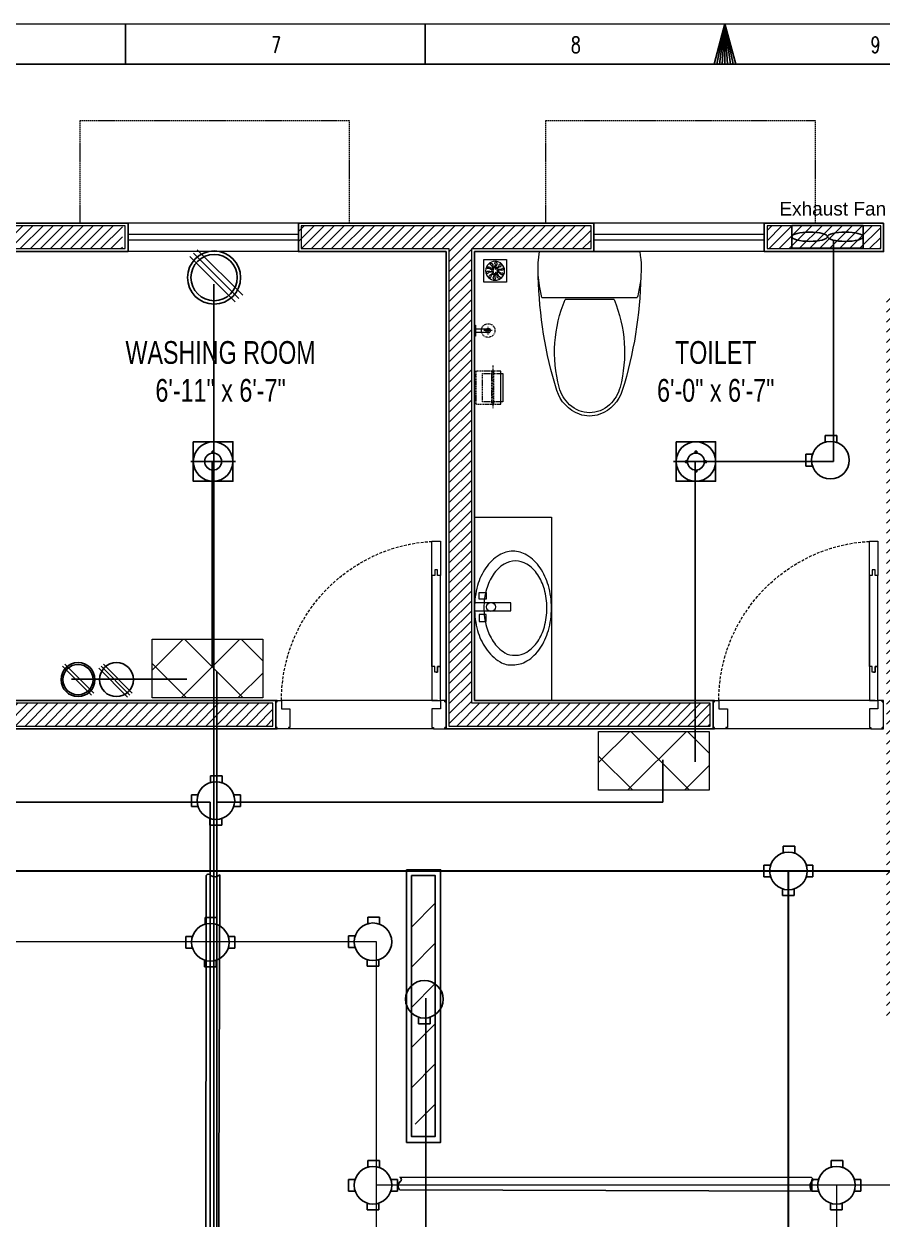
# Model space of a CAD drawing. Header units: inches. Extents: x 345 to 1189, y 67 to 663.
# Drawn here: x 643.9 to 795, y 453.2 to 663.5 of the extents above; entities that cross this region are included whole.
import ezdxf

# ---------------------------------------------------------------- set-up
doc = ezdxf.new("R2010")
doc.units = ezdxf.units.IN
doc.header["$MEASUREMENT"] = 0
for name, pattern in [('CENTER', [2, 1.25, -0.25, 0.25, -0.25]), ('DASH', [0.35, 0.25, -0.1]), ('DASHED', [0.75, 0.5, -0.25])]:
    doc.linetypes.add(name, pattern=pattern)
doc.layers.get('Defpoints').update_dxf_attribs({"lineweight": 0})
for name, color, linetype in [('Cables', 7, 'Continuous'), ('Exhaust Fans', 7, 'Continuous'), ('Lights', 7, 'Continuous'), ('Sockets', 7, 'Continuous'), ('wall 05', 252, 'Continuous')]:
    doc.layers.add(name, color=color, linetype=linetype)
for name, color, linetype, lineweight in [('dim-8', 18, 'Continuous', 15), ('DOOR', 115, 'Continuous', 15), ('Glass', 5, 'Continuous', 9), ('HACTH', 8, 'Continuous', 9), ('Hatch', 252, 'Continuous', 5), ('I-WC----EXST', 7, 'Continuous', 15), ('I-WC----N', 7, 'Continuous', 15), ('Sunshed', 5, 'Continuous', 15), ('Switchboard', 30, 'Continuous', 13), ('WINDOW', 140, 'Continuous', 9)]:
    doc.layers.add(name, color=color, linetype=linetype, lineweight=lineweight)
doc.styles.get("Standard").update_dxf_attribs({"font": 'arial.ttf'})
doc.styles.add('Swiss721', font='swisscl.ttf')
doc.styles.add('TEG BORDER', font='txt_qlt.shx', dxfattribs={"width": 0.7, "bigfont": 'hztxt.shx'})

# ---------------------------------------------------------------- blocks, each defined once
blk = doc.blocks.new('A$C4F64215B')
at = {"layer": 'Defpoints'}
for points in [[(0, 5), (0.25, 5), (0.25, 4.75), (0, 4.75)], [(29.75, 5), (30, 5), (30, 4.75), (29.75, 4.75)], [(0, 0.25), (0.25, 0.25), (0.25, 0), (0, 0)], [(29.75, 0.25), (30, 0.25), (30, 0), (29.75, 0)]]:
    blk.add_lwpolyline(points, close=True, dxfattribs=at)
at = {"layer": 'DOOR'}
for points in [[(1.75, 10), (2, 10), (2, 11), (2.5, 11), (2.5, 5), (1, 5), (1, 11), (1.5, 11), (1.5, 10), (1.75, 10), (1.5, 10), (1.5, 11), (1, 11), (1, 27), (1.5, 27), (1.5, 28), (2, 28), (2, 27), (2.5, 27), (2.5, 11), (2.5, 33), (1, 33), (1, 27)], [(1, 5), (1, 3.5), (2.5, 3.5), (2.5, 0.25), (2.25, 0.25), (2.25, 0), (0.25, 0), (0.25, 0.25), (0, 0.25), (0, 4.75), (0.25, 4.75), (0.25, 5), (1, 5)], [(29, 5), (29, 3.5), (27.5, 3.5), (27.5, 0.25), (27.75, 0.25), (27.75, 0), (29.75, 0), (29.75, 0.25), (30, 0.25), (30, 4.75), (29.75, 4.75), (29.75, 5), (29, 5)]]:
    blk.add_lwpolyline(points, dxfattribs=at)
at = {"layer": 'DOOR', "linetype": 'DASHED', "lineweight": 0}
blk.add_arc((0.93, 4.97), 28.07, 0.0597, 86.7872, dxfattribs=at)
at = {"layer": 'HACTH', "lineweight": 0, "ltscale": 10}
for p, q in [((1.5, 5), (29, 5)), ((2.25, 0), (27.75, 0))]:
    blk.add_line(p, q, dxfattribs=at)
blk = doc.blocks.new('HANDWASH-02-PLAN')
at = {"layer": 'I-WC----N', "color": 2}
for points in [[(5.1, 0, 0.068513), (104.4, 13.6, 0.080648), (181.8, 49.6, 0.107051), (241.7, 112.3, 0.160603), (255.1, 169.3, 0.138041), (237.9, 230.4, 0.107051), (181.8, 289.1, 0.080648), (104.4, 325, 0.068513), (5.1, 338.7, 0.068513), (-94.2, 325, 0.080648), (-171.6, 289.1, 0.107051), (-227.7, 230.4, 0.138041), (-244.8, 169.3, 0.138041), (-227.7, 108.3, 0.107051), (-171.6, 49.6, 0.080648), (-94.2, 13.6, 0.068513)], [(5.1, 41.5, 0.067522), (87.7, 52.7, 0.079863), (151.9, 82.1, 0.107115), (201.7, 133.5, 0.162551), (212.8, 180.1, 0.139778), (198.6, 229.9, 0.107115), (151.9, 278.1, 0.079863), (87.7, 307.5, 0.067522), (5.1, 318.7, 0.067522), (-77.5, 307.5, 0.079863), (-141.7, 278.1, 0.107115), (-188.3, 229.9, 0.139778), (-202.5, 180.1, 0.139778), (-188.3, 130.3, 0.107115), (-141.7, 82.1, 0.079863), (-77.5, 52.7, 0.067522)]]:
    blk.add_lwpolyline(points, format="xyb", close=True, dxfattribs=at)
blk.add_circle((0, 72.3), 20, dxfattribs=at)
blk = doc.blocks.new('A$C01EB0BB3')
at = {"layer": 'I-WC----N', "color": 250, "ltscale": 0.5}
for points in [[(9.08, 6.42), (9.08, 0), (10.51, 0), (10.51, 6.42)], [(8.43, 2.06), (8.43, 0.85), (7.23, 0.85), (7.23, 2.06)], [(11.15, 2.06), (11.15, 0.85), (12.36, 0.85), (12.36, 2.06)]]:
    blk.add_lwpolyline(points, close=True, dxfattribs=at)
at = {"layer": 'I-WC----N', "color": 2, "xscale": 0.03999999999359716, "yscale": 0.03999999999359716, "zscale": 0.03999999999359716}
blk.add_blockref('HANDWASH-02-PLAN', (9.79, 0), dxfattribs=at)
blk = doc.blocks.new('$plan$00000388')
for p, q in [((0, -220.8), (0, 220.8)), ((-202.5, -209.5), (-202.5, 209.5)), ((-211.8, 107.7), (-211.8, -107.7))]:
    blk.add_line(p, q)
blk.add_lwpolyline([(-202.5, -209.5), (-151.6, -220.9), (-102.2, -226.4), (-50.2, -226.4), (0, -220.8)])
for centre, radius, start, end in [((-70.5, -1596.9), 1822.9, 91.2224, 107.2477), ((-76.2, -236.2), 463.3, 97.7399, 105.822), ((-76.2, -236.2), 463.3, 80.5377, 97.7399), ((-562.5, -12.2), 163.6, 107.2477, 159.5476), ((-555.5, -23.3), 162.7, 104.7786, 136.8543), ((-443.4, -448.2), 602.2, 67.3737, 104.7786), ((-580.4, 0), 128.7, 136.8543, 223.1457), ((-595.2, 0), 128.7, 159.5476, 200.4524), ((-562.5, 12.2), 163.6, 200.4524, 252.7523), ((-555.5, 23.3), 162.7, 223.1457, 255.2214), ((-70.5, 1596.9), 1822.9, 252.7523, 268.7776), ((-443.4, 448.2), 602.2, 255.2214, 292.6263)]:
    blk.add_arc(centre, radius, start, end)
blk = doc.blocks.new('h')
at = {"layer": 'I-WC----N', "color": 252, "linetype": 'CENTER', "ltscale": 0.2}
for p, q in [((544297.4, -25836.8), (544297.4, -25800.9)), ((544280.5, -25819.8), (544314.2, -25819.8))]:
    blk.add_line(p, q, dxfattribs=at)
at = {"layer": 'I-WC----N'}
blk.add_lwpolyline([(544273, -25759.8), (544321, -25759.8), (544321, -25764.8), (544273, -25764.8)], close=True, dxfattribs=at)
blk.add_lwpolyline([(544289, -25813.8), (544289, -25764.8), (544305, -25764.8), (544305, -25813.8)], dxfattribs=at)
at = {"layer": 'I-WC----N', "linetype": 'DASH', "ltscale": 5}
blk.add_circle((544297.4, -25819.8), 30, dxfattribs=at)
at = {"layer": 'I-WC----N'}
for centre, radius in [((544297, -25819.8), 10), ((544297.4, -25819.8), 5)]:
    blk.add_circle(centre, radius, dxfattribs=at)
blk = doc.blocks.new('typical king$0$5767 PAPER HOLDER')
at = {"color": 0, "linetype": 'CENTER', "lineweight": -2, "ltscale": 0.5}
blk.add_line((80, 97.5), (80, -92.5), dxfattribs=at)
at = {"color": 0, "linetype": 'DASHED', "lineweight": -2, "ltscale": 10, "flags": 128}
for points in [[(97, 72.5), (5, 72.5), (5, -72.5), (100, -72.5)], [(5, 52.5), (0, 52.5), (0, -52.5), (5, -52.5)]]:
    blk.add_lwpolyline(points, dxfattribs=at)
at = {"color": 0, "linetype": 'DASHED', "lineweight": -2, "ltscale": 10}
blk.add_lwpolyline([(100, -62.5), (35, -62.5), (35, 62.5), (97, 62.5)], dxfattribs=at)
blk.add_lwpolyline([(75, -72.5), (85, -72.5), (85, 72.5), (75, 72.5)], close=True, dxfattribs=at)
at = {"color": 0, "linetype": 'ByBlock', "lineweight": -2, "flags": 128}
blk.add_lwpolyline([(100, -72.5), (115, -72.5), (115, 72.5), (100, 72.5)], dxfattribs=at)
at = {"color": 0, "linetype": 'ByBlock', "lineweight": -2}
blk.add_lwpolyline([(100, 62.5), (125, 62.5), (125, -62.5), (100, -62.5)], dxfattribs=at)
blk = doc.blocks.new('floor drain 01')
at = {"color": 0}
blk.add_lwpolyline([(-10, -10), (90, -10), (90, 90), (-10, 90)], close=True, dxfattribs=at)
for points in [[(13.6, 67.5, 0.191053), (14.8, 61, 0.194336), (21.9, 55.7, -0.272606), (28.5, 49.9, 1.040732), (32.5, 51, 0.091346), (31.8, 52.6, 0.160783), (25.3, 58.6, -0.323658), (21.5, 66.6, 0.91079)], [(34.8, 77.8, 0.191053), (32, 71.8, 0.194336), (34.6, 63.4, -0.272606), (36.5, 54.8, 1.040732), (40.4, 53.4, 0.091346), (40.8, 55, 0.160783), (39.1, 63.7, -0.323658), (40.7, 72.4, 0.91079)], [(58, 73.6, 0.191053), (52.2, 70.5, 0.194336), (49.4, 62.1, -0.272606), (45.9, 54, 1.040732), (48.2, 50.6, 0.091346), (49.4, 51.6, 0.160783), (53.2, 59.7, -0.323658), (59.6, 65.8, 0.91079)], [(74.3, 56.6, 0.191053), (67.8, 57.5, 0.194336), (60.6, 52.3, -0.272606), (53, 47.9, 1.040732), (52.8, 43.8, 0.091346), (54.5, 43.9, 0.160783), (62.3, 48.2, -0.323658), (71, 49.3, 0.91079)], [(2.5, 46.7, 0.191053), (7.2, 42.2, 0.194336), (16.1, 42.1, -0.272606), (24.9, 41.2, 1.040732), (27.4, 44.5, 0.091346), (26, 45.4, 0.160783), (17.2, 46.5, -0.323658), (9.4, 50.7, 0.91079)], [(5.7, 23.4, 0.191053), (12.2, 22.5, 0.194336), (19.4, 27.7, -0.272606), (27, 32.1, 1.040732), (27.2, 36.2, 0.091346), (25.5, 36.1, 0.160783), (17.7, 31.8, -0.323658), (9, 30.7, 0.91079)], [(22, 6.4, 0.191053), (27.8, 9.5, 0.194336), (30.6, 17.9, -0.272606), (34.1, 26, 1.040732), (31.8, 29.4, 0.091346), (30.6, 28.4, 0.160783), (26.8, 20.3, -0.323658), (20.4, 14.2, 0.91079)], [(45.2, 2.2, 0.191053), (48, 8.2, 0.194336), (45.4, 16.6, -0.272606), (43.5, 25.2, 1.040732), (39.6, 26.6, 0.091346), (39.2, 25, 0.160783), (40.9, 16.3, -0.323658), (39.3, 7.6, 0.91079)], [(66.4, 12.5, 0.191053), (65.2, 19, 0.194336), (58.1, 24.3, -0.272606), (51.5, 30.1, 1.040732), (47.5, 29, 0.091346), (48.2, 27.4, 0.160783), (54.7, 21.4, -0.323658), (58.5, 13.4, 0.91079)], [(77.5, 33.3, 0.191053), (72.8, 37.8, 0.194336), (63.9, 37.9, -0.272606), (55.1, 38.8, 1.040732), (52.6, 35.5, 0.091346), (54, 34.6, 0.160783), (62.8, 33.5, -0.323658), (70.6, 29.3, 0.91079)]]:
    blk.add_lwpolyline(points, format="xyb", close=True, dxfattribs=at)
for centre, radius in [((40, 40), 41.7), ((31.9, 45.2), 1.83), ((32.5, 33.9), 1.83), ((42.5, 49.3), 1.83), ((43.5, 31), 1.83), ((49.6, 40.5), 1.83)]:
    blk.add_circle(centre, radius, dxfattribs=at)
blk = doc.blocks.new('252 BORDER A2')
for p, q in [((222.75, 420), (222.75, 415)), ((259.88, 420), (259.88, 415)), ((297, 420), (297, 415))]:
    blk.add_line(p, q)
at = {"linetype": 'Continuous'}
blk.add_line((489, 415), (5, 415), dxfattribs=at)
at = {"color": 5, "lineweight": 15}
blk.add_lwpolyline([(0, 420), (594, 420), (594, 0), (0, 0)], close=True, dxfattribs=at)
blk.add_lwpolyline([(297, 420), (295.66, 415), (298.34, 415), (297, 420), (296, 415), (296.33, 415), (297, 420), (296.67, 415), (297.33, 415), (297, 420), (297.67, 415), (298, 415), (297, 420)])
blk.add_lwpolyline([(5, 415), (589, 415), (589, 5), (5, 5)], close=True)
at = {"char_height": 2, "width": 2, "attachment_point": 1, "style": 'TEG BORDER'}
for s, insert in [('7', (240.8, 418.41)), ('8', (277.92, 418.41)), ('9', (315.05, 418.41))]:
    blk.add_mtext(s, dxfattribs=dict(at, insert=insert))

msp = doc.modelspace()

# ---------------------------------------------------------------- hatches: boundary and pattern name
h = msp.add_hatch()
h.set_pattern_fill('ANSI31', color=256, scale=40, angle=180)
h.set_pattern_definition([(225, (942.1905, 593.201), (3.53553, -3.53553), [])])
h.paths.add_polyline_path([(712.14, 469.86), (716.34, 469.86), (716.34, 511.47), (712.14, 511.47)])
at = {"layer": 'Hatch', "lineweight": 0}
h = msp.add_hatch(dxfattribs=at)
h.set_pattern_fill('ANSI31', color=256, scale=10, style=0)
h.set_pattern_definition([(45, (-412260.2682, -240251.1352), (-0.8838834765, 0.8838834765), [])])
h.paths.add_polyline_path([(622.75, 397.94), (397.75, 397.94), (397.75, 393.94), (622.75, 393.94)])
h.paths.add_polyline_path([(389.75, 507.94), (385.75, 507.94), (385.75, 470.94), (389.75, 470.94), (557.75, 470.94), (557.75, 474.94), (389.75, 474.94)])
h.paths.add_polyline_path([(389.75, 400.94), (389.75, 398.94)])
h.paths.add_polyline_path([(389.75, 385.94), (385.75, 385.94), (385.75, 362.94), (389.75, 362.94)])
h.paths.add_polyline_path([(687.75, 543.94), (634.75, 543.94), (634.75, 615.94), (630.75, 615.94), (630.75, 543.94), (557.75, 543.94), (557.75, 592.94), (553.75, 592.94), (553.75, 520.94), (557.75, 520.94), (557.75, 539.94), (687.75, 539.94)])
h.paths.add_polyline_path([(743.75, 627.94), (692.25, 627.94), (692.25, 623.94), (718.75, 623.94), (718.75, 539.94), (764.75, 539.94), (764.75, 543.94), (722.75, 543.94), (722.75, 623.94), (743.75, 623.94)])
h.paths.add_polyline_path([(984.75, 494.44), (980.75, 494.44), (980.75, 442.94), (795.75, 442.94), (795.75, 398.94), (799.75, 398.94), (799.75, 438.94), (980.75, 438.94), (980.75, 398.94), (984.75, 398.94)])
h.paths.add_polyline_path([(860.75, 627.94), (807.75, 627.94), (807.75, 623.94), (860.75, 623.94)])
h.paths.add_polyline_path([(661.25, 627.94), (635.75, 627.94), (635.75, 623.94), (661.25, 623.94)])
h.paths.add_polyline_path([(575.25, 627.94), (513.23, 627.94), (513.23, 623.94), (575.25, 623.94)])
h.paths.add_polyline_path([(622.75, 627.94), (606.25, 627.94), (606.25, 623.94), (622.75, 623.94)])
h.paths.add_polyline_path([(984.75, 615.94), (980.75, 615.94), (980.75, 567.44), (984.75, 567.44)])
h.paths.add_polyline_path([(972.75, 623.94), (972.75, 627.94), (933.75, 627.94), (933.75, 623.94)])
h.paths.add_polyline_path([(389.75, 615.94), (385.75, 615.94), (385.75, 580.94), (389.75, 580.94)])
h.paths.add_polyline_path([(397.75, 627.94), (397.75, 623.94), (440.23, 623.94), (440.23, 627.94)])
h = msp.add_hatch(dxfattribs=at)
h.set_pattern_fill('ANSI31', color=256, scale=10, style=0)
h.set_pattern_definition([(45, (-145880.0424, -171172.3993), (-0.8838834765, 0.8838834765), [])])
h.paths.add_polyline_path([(799.75, 615.94), (795.75, 615.94), (795.75, 488.94), (799.75, 488.94)])
h.paths.add_polyline_path([(794.75, 623.94), (794.75, 627.94), (774.75, 627.94), (774.75, 623.94)])
at = {"layer": 'Switchboard'}
h = msp.add_hatch(dxfattribs=at)
h.set_pattern_fill('ANSI37', color=256, scale=56.511086, angle=360)
h.set_pattern_definition([(45, (242.493, -183.9114), (-4.99492, 4.99492), []), (135, (242.493, -183.9114), (-4.99492, -4.99492), [])])
h.paths.add_polyline_path([(685.96, 544.9), (685.96, 555.24), (666.49, 555.24), (666.49, 544.9)])
h = msp.add_hatch(dxfattribs=at)
h.set_pattern_fill('ANSI37', color=256, scale=56.511086, angle=360)
h.set_pattern_definition([(45, (321.0934, -200.175), (-4.99492, 4.99492), []), (135, (321.0934, -200.175), (-4.99492, -4.99492), [])])
h.paths.add_polyline_path([(764.56, 528.63), (764.56, 538.98), (745.09, 538.98), (745.09, 528.63)])

# ---------------------------------------------------------------- linework, layer by layer
for p, q in [((784.96, 589.9), (784.96, 591.07)), ((784.96, 591.07), (787.02, 591.07)), ((787.02, 591.07), (787.03, 589.83)), ((781.58, 585.69), (781.58, 587.76)), ((781.58, 587.76), (782.75, 587.76)), ((782.75, 585.69), (781.58, 585.69)), ((676.77, 529.99), (676.77, 531.16)), ((676.77, 531.16), (678.84, 531.16)), ((678.84, 531.16), (678.84, 529.92)), ((673.4, 525.78), (673.4, 527.85)), ((673.4, 527.85), (674.57, 527.85)), ((680.86, 527.85), (682.02, 527.85)), ((682.02, 527.85), (682.02, 525.78)), ((674.57, 525.78), (673.4, 525.78)), ((682.02, 525.78), (680.86, 525.78)), ((676.67, 522.51), (676.67, 523.67)), ((678.74, 522.51), (676.67, 522.51)), ((678.74, 523.67), (678.74, 522.51)), ((777.58, 517.6), (777.58, 518.77)), ((777.58, 518.77), (779.64, 518.77)), ((779.64, 518.77), (779.65, 517.54)), ((774.2, 513.39), (774.2, 515.46)), ((774.2, 515.46), (775.37, 515.46)), ((781.66, 515.46), (782.83, 515.46)), ((782.83, 515.46), (782.83, 513.39)), ((775.37, 513.39), (774.2, 513.39)), ((782.83, 513.39), (781.66, 513.39)), ((777.48, 510.12), (777.48, 511.28)), ((779.54, 511.28), (779.54, 510.12)), ((779.54, 510.12), (777.48, 510.12)), ((675.81, 505.07), (675.81, 506.24)), ((675.81, 506.24), (677.88, 506.24)), ((677.88, 506.24), (677.88, 505)), ((704.44, 505.15), (704.44, 506.32)), ((704.44, 506.32), (706.5, 506.32)), ((706.5, 506.32), (706.51, 505.08)), ((672.44, 500.86), (672.44, 502.93)), ((672.44, 502.93), (673.6, 502.93)), ((679.89, 502.93), (681.06, 502.93)), ((681.06, 502.93), (681.06, 500.86)), ((701.06, 500.94), (701.06, 503.01)), ((701.06, 503.01), (702.23, 503.01)), ((673.6, 500.86), (672.44, 500.86)), ((681.06, 500.86), (679.89, 500.86)), ((702.23, 500.94), (701.06, 500.94)), ((675.71, 497.58), (675.71, 498.75)), ((677.78, 498.75), (677.78, 497.58)), ((704.34, 497.66), (704.34, 498.83)), ((706.4, 498.83), (706.4, 497.66)), ((677.78, 497.58), (675.71, 497.58)), ((706.4, 497.66), (704.34, 497.66)), ((713.38, 487.54), (713.38, 488.71)), ((715.45, 488.71), (715.45, 487.54)), ((715.45, 487.54), (713.38, 487.54)), ((704.44, 462.31), (704.44, 463.48)), ((704.44, 463.48), (706.5, 463.48)), ((706.5, 463.48), (706.51, 462.24)), ((786.03, 462.31), (786.03, 463.48)), ((786.03, 463.48), (788.09, 463.48)), ((788.09, 463.48), (788.1, 462.24)), ((701.06, 458.1), (701.06, 460.17)), ((701.06, 460.17), (702.23, 460.17)), ((708.52, 460.17), (709.69, 460.17)), ((709.69, 460.17), (709.69, 458.1)), ((782.65, 458.1), (782.65, 460.17)), ((782.65, 460.17), (783.82, 460.17)), ((790.11, 460.17), (791.28, 460.17)), ((791.28, 460.17), (791.28, 458.1)), ((702.23, 458.1), (701.06, 458.1)), ((709.69, 458.1), (708.52, 458.1)), ((783.82, 458.1), (782.65, 458.1)), ((791.28, 458.1), (790.11, 458.1)), ((704.34, 454.82), (704.34, 455.99)), ((706.4, 454.82), (704.34, 454.82)), ((706.4, 455.99), (706.4, 454.82)), ((785.93, 454.82), (785.93, 455.99)), ((787.99, 454.82), (785.93, 454.82)), ((787.99, 455.99), (787.99, 454.82))]:
    msp.add_line(p, q)
at = {"color": 6, "lineweight": 30}
for p, q in [((516.24, 514.43), (808.3, 514.43)), ((778.51, 257.99), (778.51, 514.43))]:
    msp.add_line(p, q, dxfattribs=at)
at = {"color": 5, "lineweight": 20}
for p, q in [((705.96, 501.97), (550.03, 501.97)), ((705.96, 459.21), (705.96, 501.97)), ((705.96, 284.98), (705.96, 459.21)), ((705.96, 459.21), (803.89, 459.21)), ((786.96, 459.13), (786.96, 363.22))]:
    msp.add_line(p, q, dxfattribs=at)
for points in [[(677.07, 587.96), (677.07, 588.3), (677.37, 588.3), (677.37, 587.96)], [(762.07, 587.96), (762.07, 588.3), (762.36, 588.3), (762.36, 587.96)], [(677.07, 584.99), (677.07, 584.65), (677.37, 584.65), (677.37, 584.99)], [(760.73, 586.61), (760.39, 586.6), (760.39, 586.31), (760.73, 586.31)], [(762.07, 584.99), (762.07, 584.65), (762.36, 584.65), (762.36, 584.99)], [(763.7, 586.61), (764.04, 586.6), (764.04, 586.31), (763.7, 586.31)]]:
    msp.add_lwpolyline(points)
for points in [[(675.98, 513.66, -0.56347), (676.78, 513.66, 0.368601), (678.39, 513.75), (678.19, 441.22, -0.456322), (676.78, 441.22, 0.605884), (675.95, 441.22)], [(782.56, 460.51, -0.56347), (782.56, 459.71, 0.368601), (782.65, 458.1), (710.12, 458.3, -0.456322), (710.12, 459.71, 0.605884), (710.12, 460.53)]]:
    msp.add_lwpolyline(points, format="xyb", close=True)
for points in [[(711.28, 514.66), (717.28, 514.66), (717.28, 466.66), (711.28, 466.66)], [(712.14, 513.61), (716.34, 513.61), (716.34, 467.72), (712.14, 467.72)]]:
    msp.add_lwpolyline(points, close=True)
for centre, radius in [((785.89, 586.72), 3.31), ((677.22, 586.47), 1.49), ((762.22, 586.47), 1.49), ((677.71, 526.82), 3.31), ((778.51, 514.43), 3.31), ((676.74, 501.89), 3.31), ((705.37, 501.97), 3.31), ((714.41, 491.85), 3.31), ((705.37, 459.13), 3.31), ((786.96, 459.13), 3.31)]:
    msp.add_circle(centre, radius)
at = {"layer": 'Cables', "color": 3}
for p, q in [((786.42, 586.47), (786.42, 625.5)), ((677.06, 586.47), (677.06, 550.37)), ((762.07, 586.47), (762.07, 533.61)), ((762.22, 586.47), (786.42, 586.47)), ((714.68, 270.59), (714.68, 492.05))]:
    msp.add_line(p, q, dxfattribs=at)
at = {"layer": 'Cables', "color": 4}
msp.add_line((677.33, 273.09), (677.33, 617.72), dxfattribs=at)
at = {"layer": 'Cables', "color": 1}
for p, q in [((677.86, 526.56), (677.86, 549.5)), ((672.61, 548.19), (652.3, 548.19)), ((756.37, 526.56), (756.37, 533.98)), ((676.72, 526.56), (545.75, 526.56)), ((676.72, 273.49), (676.72, 526.56)), ((677.86, 272.63), (677.86, 526.56)), ((756.37, 526.56), (677.86, 526.56))]:
    msp.add_line(p, q, dxfattribs=at)
at = {"layer": 'Exhaust Fans'}
msp.add_lwpolyline([(779.11, 624.04), (779.11, 628.04), (791.66, 628.04), (791.66, 624.04)], close=True, dxfattribs=at)
at = {"layer": 'Exhaust Fans', "extrusion": (0, 0, -1)}
msp.add_ellipse((782.25, 626.04), major_axis=(3.14, 0), ratio=0.260631, dxfattribs=at)
at = {"layer": 'Exhaust Fans'}
msp.add_ellipse((788.52, 626.04), major_axis=(-3.14, 0), ratio=0.260631, dxfattribs=at)
at = {"layer": 'Glass', "ltscale": 10}
for points in [[(692.25, 626.44), (662.25, 626.44)], [(692.25, 625.44), (662.25, 625.44)], [(774.25, 626.44), (744.25, 626.44)], [(774.25, 625.44), (744.25, 625.44)]]:
    msp.add_lwpolyline(points, dxfattribs=at)
at = {"layer": 'Hatch', "lineweight": 0}
for p, q in [((687.75, 543.94), (634.75, 543.94)), ((687.75, 539.94), (687.75, 543.94)), ((557.75, 539.94), (687.75, 539.94))]:
    msp.add_line(p, q, dxfattribs=at)
at = {"layer": 'Hatch'}
for points in [[(661.75, 627.94), (635.75, 627.94), (635.75, 623.94), (661.75, 623.94)], [(794.75, 627.94), (774.75, 627.94), (774.75, 623.94), (794.75, 623.94)]]:
    msp.add_lwpolyline(points, close=True, dxfattribs=at)
at = {"layer": 'Hatch', "lineweight": 0}
msp.add_lwpolyline([(743.75, 627.94), (692.75, 627.94), (692.75, 623.94), (718.75, 623.94), (718.75, 539.94), (764.75, 539.94), (764.75, 543.94), (722.75, 543.94), (722.75, 623.94), (743.75, 623.94)], close=True, dxfattribs=at)
at = {"layer": 'I-WC----EXST'}
msp.add_lwpolyline([(736.79, 576.69), (736.79, 544.44), (723.25, 544.44), (723.25, 576.69)], close=True, dxfattribs=at)
at = {"layer": 'Lights', "color": 40}
for p, q in [((681.16, 586.47), (673.28, 586.47)), ((766.16, 586.47), (758.28, 586.47))]:
    msp.add_line(p, q, dxfattribs=at)
at = {"layer": 'Lights'}
for points in [[(673.74, 589.95), (680.7, 589.95), (680.7, 583), (673.74, 583)], [(758.74, 589.95), (765.69, 589.95), (765.69, 583), (758.74, 583)]]:
    msp.add_lwpolyline(points, close=True, dxfattribs=at)
for centre in [(677.22, 586.47), (762.22, 586.47)]:
    msp.add_circle(centre, 3.48, dxfattribs=at)
at = {"layer": 'Sockets', "color": 3}
for p, q in [((673.13, 622.57), (681.13, 614.57)), ((673.77, 623.15), (681.78, 615.15)), ((674.42, 623.73), (682.43, 615.73)), ((650.72, 550.47), (655.82, 545.37)), ((651.13, 550.84), (656.23, 545.74))]:
    msp.add_line(p, q, dxfattribs=at)
at = {"layer": 'Sockets', "color": 5}
for p, q in [((657.08, 550.11), (662.18, 545.01)), ((657.49, 550.47), (662.59, 545.37)), ((657.9, 550.84), (663, 545.74))]:
    msp.add_line(p, q, dxfattribs=at)
at = {"layer": 'Sockets', "color": 3}
for centre, radius in [((677.39, 618.85), 4.68), ((677.39, 618.85), 4.08), ((653.44, 548.1), 2.99), ((653.44, 548.1), 2.67)]:
    msp.add_circle(centre, radius, dxfattribs=at)
at = {"layer": 'Sockets', "color": 5}
msp.add_circle((660.21, 548.1), 2.99, dxfattribs=at)
at = {"layer": 'Sunshed', "linetype": 'DASH'}
for points in [[(692.25, 628.44), (701.25, 628.44), (701.25, 646.44), (653.75, 646.44), (653.75, 646.44), (653.75, 628.44), (662.25, 628.44)], [(774.25, 628.44), (783.25, 628.44), (783.25, 646.44), (735.75, 646.44), (735.75, 646.44), (735.75, 628.44), (744.25, 628.44)]]:
    msp.add_lwpolyline(points, dxfattribs=at)
at = {"layer": 'Switchboard'}
for points in [[(666.49, 555.24), (685.96, 555.24), (685.96, 544.9), (666.49, 544.9)], [(745.09, 538.98), (764.56, 538.98), (764.56, 528.63), (745.09, 528.63)]]:
    msp.add_lwpolyline(points, close=True, dxfattribs=at)
at = {"layer": 'wall 05'}
for p, q in [((688.25, 544.44), (635.25, 544.44)), ((688.25, 539.44), (688.25, 544.44)), ((558.25, 539.44), (688.25, 539.44))]:
    msp.add_line(p, q, dxfattribs=at)
for points in [[(662.25, 628.44), (635.25, 628.44), (635.25, 623.44), (662.25, 623.44)], [(744.25, 628.44), (692.25, 628.44), (692.25, 623.44), (718.25, 623.44), (718.25, 539.44), (765.25, 539.44), (765.25, 544.44), (723.25, 544.44), (723.25, 623.44), (744.25, 623.44)], [(795.25, 628.44), (774.25, 628.44), (774.25, 623.44), (795.25, 623.44)]]:
    msp.add_lwpolyline(points, close=True, dxfattribs=at)
at = {"layer": 'WINDOW', "linetype": 'Continuous', "ltscale": 10}
for points in [[(692.25, 628.44), (662.25, 628.44)], [(774.25, 628.44), (744.25, 628.44)], [(692.25, 623.44), (662.25, 623.44)], [(774.25, 623.44), (744.25, 623.44)]]:
    msp.add_lwpolyline(points, dxfattribs=at)

# ---------------------------------------------------------------- block references
at = {"xscale": 1.4211126, "yscale": 1.4211126, "zscale": 1.4211126}
msp.add_blockref('252 BORDER A2', (345.26, 66.62), dxfattribs=at)
at = {"layer": 'DOOR', "lineweight": 0, "xscale": -1}
for p in [(718.25, 539.44), (795.25, 539.44)]:
    msp.add_blockref('A$C4F64215B', p, dxfattribs=at)
at = {"layer": 'I-WC----EXST', "xscale": -0.0400000000372529, "yscale": 0.0400000000372529, "zscale": 0.04, "rotation": 270}
msp.add_blockref('$plan$00000388', (743.5, 623.44), dxfattribs=at)
msp.add_blockref('$plan$00000388', (743.5, 623.44), dxfattribs=at)
at = {"layer": 'I-WC----EXST', "rotation": 270}
msp.add_blockref('A$C01EB0BB3', (723.24, 570.69), dxfattribs=at)
at = {"layer": 'I-WC----N', "zscale": 0.04}
for name, p, xscale, yscale, rotation in [('floor drain 01', (725.26, 621.65), -0.03999999997904524, 0.0400000000372529, 180), ('h', (-307.15, -21162.36), 0.03999999997904524, 0.03999999997904524, 90)]:
    msp.add_blockref(name, p, dxfattribs=dict(at, xscale=xscale, yscale=yscale, rotation=rotation))
at = {"layer": 'I-WC----N', "extrusion": (0, 0, -1), "xscale": -0.03999999997904524, "yscale": 0.03999999997904524, "zscale": 0.04}
msp.add_blockref('typical king$0$5767 PAPER HOLDER', (-723.25, 599.49), dxfattribs=at)

# ---------------------------------------------------------------- texts
msp.add_text('Exhaust Fan', height=2.3967).set_placement((776.91, 629.77))
at = {"layer": 'dim-8', "linetype": 'Continuous', "ltscale": 10, "char_height": 4, "attachment_point": 5, "style": 'Swiss721'}
for s, insert in [('\\A1;WASHING ROOM\\P6\'-11" x 6\'-7"', (678.54, 602.31)), ('\\A1;TOILET\\P6\'-0" x 6\'-7"', (765.71, 602.31))]:
    msp.add_mtext(s, dxfattribs=dict(at, insert=insert))

doc.saveas('drawing.dxf')
